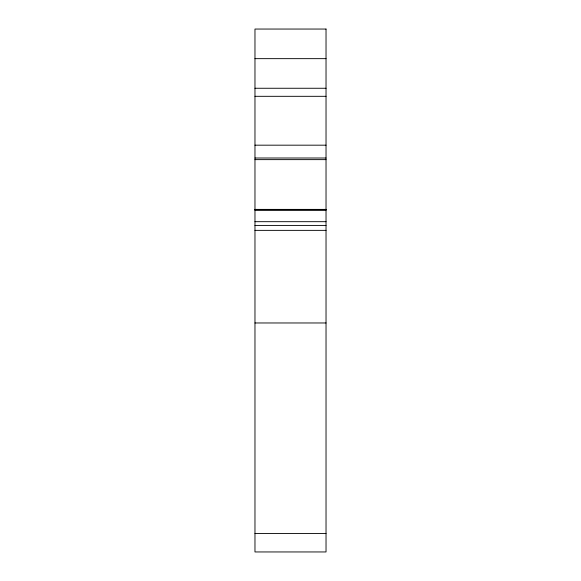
<?xml version="1.0" encoding="UTF-8"?>
<svg xmlns="http://www.w3.org/2000/svg" width="581" height="581" viewBox="0 0 581 581"><rect width="100%" height="100%" fill="white"/><g stroke="black" fill="none" stroke-linecap="round" stroke-linejoin="round"><path stroke-width="0.87" d="M254.972 58.652L326.028 58.652M254.972 88.261L326.028 88.261M254.972 96.315L326.028 96.315M254.972 145.177L326.028 145.177M254.972 158.01L326.028 158.01M254.972 159.63L326.028 159.63M254.972 209.392L326.028 209.392M254.972 209.69L326.028 209.69M254.972 210.264L326.028 210.264M254.972 221.681L326.028 221.681M254.972 225.421L326.028 225.421M254.972 230.366L326.028 230.366M254.972 322.971L326.028 322.971M254.972 533.503L326.028 533.503M326.028 29.05L254.972 29.05L254.972 551.95L326.028 551.95L326.028 29.05"/></g></svg>
